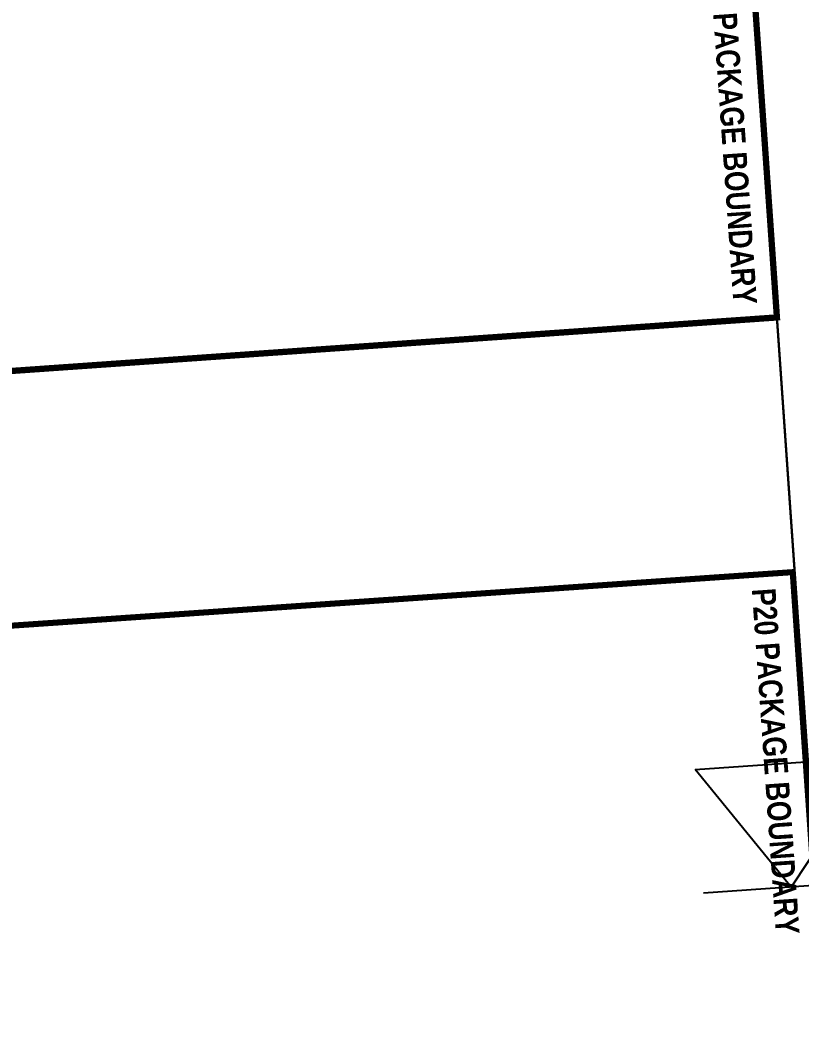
# Model space of a CAD drawing. Header units: millimetres. Extents: x 50357 to 985146, y 723188 to 1803594.
# Drawn here: x 831997.7 to 832047.2, y 820029.4 to 820092.8 of the extents above; entities that cross this region are included whole.
import ezdxf
from ezdxf.enums import TextEntityAlignment as Align

# ---------------------------------------------------------------- set-up
doc = ezdxf.new("R2010")
doc.units = ezdxf.units.MM
doc.header["$LTSCALE"] = 3
doc.header["$MEASUREMENT"] = 0
doc.linetypes.add('DASHED', pattern=[19.05, 12.7, -6.35])
doc.layers.get('Defpoints').update_dxf_attribs({"color": 32})
for name, color, linetype in [('_PARCEL BOUNDARY', 10, 'DASHED'), ('UAJ-00XREF', 7, 'Continuous'), ('UAJ-90.5LAND', 8, 'Continuous')]:
    doc.layers.add(name, color=color, linetype=linetype)
doc.styles.add('_BOLD', font='arialbd.ttf', dxfattribs={"width": 0.8})

# ---------------------------------------------------------------- blocks, each defined once
blk = doc.blocks.new('3A35X-MAGP-P-LD-00-0')
at = {"layer": 'UAJ-90.5LAND'}
blk.add_lwpolyline([(834492399, 818050137), (834503975, 818050948), (834498494, 818042696)], close=True, dxfattribs=at)
at = {"layer": 'UAJ-90.5LAND', "elevation": 0}
blk.add_lwpolyline([(834505344, 818043173), (834492950, 818042306)], dxfattribs=at)
blk = doc.blocks.new('PARCEL BOUNDARY')
at = {"layer": '_PARCEL BOUNDARY', "ltscale": 0.2, "const_width": 400}
blk.add_lwpolyline([(834493654, 817517222), (834495714, 817487766), (834497384, 817463828), (834364188, 817454516), (834426900, 817498196), (834444635, 817513795)], dxfattribs=at)
at = {"layer": '_PARCEL BOUNDARY', "ltscale": 100, "const_width": 383}
blk.add_lwpolyline([(834429575, 817257676), (834383731, 817304357), (834374306, 817439184), (834498385, 817447685), (834507891, 817309233)], dxfattribs=at)
at = {"layer": 'Defpoints', "style": '_BOLD', "width": 0.8}
for p in [(834493865, 817475570, 994000), (834496559, 817435644, 994000)]:
    blk.add_text('P20 PACKAGE BOUNDARY', height=1500, rotation=274.00124, dxfattribs=at).set_placement(p, align=Align.CENTER)

msp = doc.modelspace()

# ---------------------------------------------------------------- block references
at = {"layer": 'UAJ-00XREF', "ltscale": 0.5, "xscale": 0.0009999999999999998, "yscale": 0.0009999999999999998, "zscale": 0.0009999999999999998, "rotation": 359.9752874263863}
msp.add_blockref('3A35X-MAGP-P-LD-00-0', (-2804.6854, 2355.157, -0.0001), dxfattribs=at)

# ---------------------------------------------------------------- next in the draw order: linework, layer by layer
at = {"layer": 'Defpoints', "ltscale": 100, "const_width": 0.15, "elevation": 988.9998, "flags": 128}
msp.add_lwpolyline([(832057.9337, 819898.3719), (832041.9348, 820127.3448), (832043.5057, 820127.4545), (832040.7284, 820167.1508), (832047.0462, 820176.0782, 0.1039453), (832081.9819, 820159.9356, 0.0281485), (832108.8028, 820154.86), (832119.1678, 820151.7038, 0.0121811), (832128.4367, 820149.1737, 0.0118169), (832137.9647, 820148.7695, 0.018959), (832175.8947, 820149.6028), (832178.8247, 820150.5317), (832181.5923, 820150.724), (832185.0968, 820100.6524), (832191.0821, 820101.0714), (832194.5731, 820051.1934), (832188.5872, 820050.7744), (832191.6802, 820006.5825)], format="xyb", dxfattribs=at)

# ---------------------------------------------------------------- next in the draw order: block references
at = {"xscale": 0.001, "yscale": 0.001, "zscale": 0.001, "rotation": 359.998908534026}
msp.add_blockref('PARCEL BOUNDARY', (-2467.289, 2626.0129, -0.0001), dxfattribs=at)

doc.saveas('drawing.dxf')
